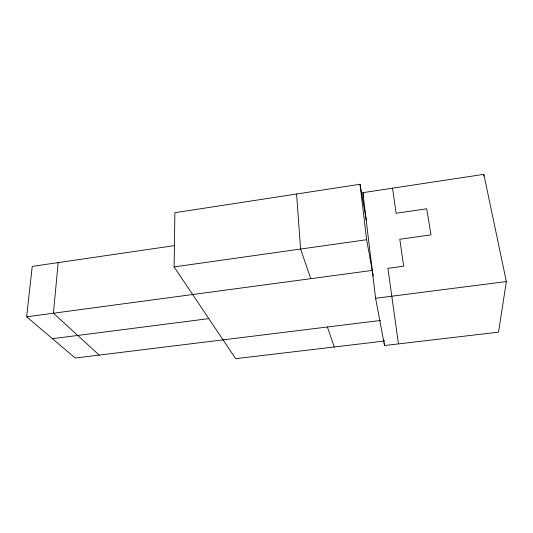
<?xml version="1.0" encoding="UTF-8"?>
<svg xmlns="http://www.w3.org/2000/svg" width="533" height="533" viewBox="0 0 533 533"><rect width="100%" height="100%" fill="white"/><g stroke="black" fill="none" stroke-linecap="round" stroke-linejoin="round"><path stroke-width="0.8" d="M384.373 341.047L235.653 358.662L174.118 266.9L174.877 212.7L360.015 184.271L366.331 220.109M483.717 175.99L483.844 174.338L362.886 192.673L375.612 298.293L384.5 345.544L498.535 332.146L506.35 281.551L483.844 174.338M58.157 262.596L53.44 313.217L99.205 355.091M380.595 320.46L75.273 358.036L26.65 316.815L32.227 266.387L174.671 245.586M174.118 266.9L366.624 239.723L373.307 276.147M26.65 316.815L372.254 270.418M52.454 338.695L208.816 318.634M375.612 298.293L506.35 281.551M310.772 278.672L300.592 249.044L296.581 194.012M327.375 327.009L334.238 346.99M362.886 192.673L363.733 197.543M398.451 343.905L387.891 268.319L403.628 266.207L399.797 239.244L430.99 234.866L426.706 208.783L396.099 213.253L392.535 188.176M383.807 339.854L384.007 341.48M384.206 343.105L384.5 345.544M360.015 184.271L366.624 239.723"/></g></svg>
